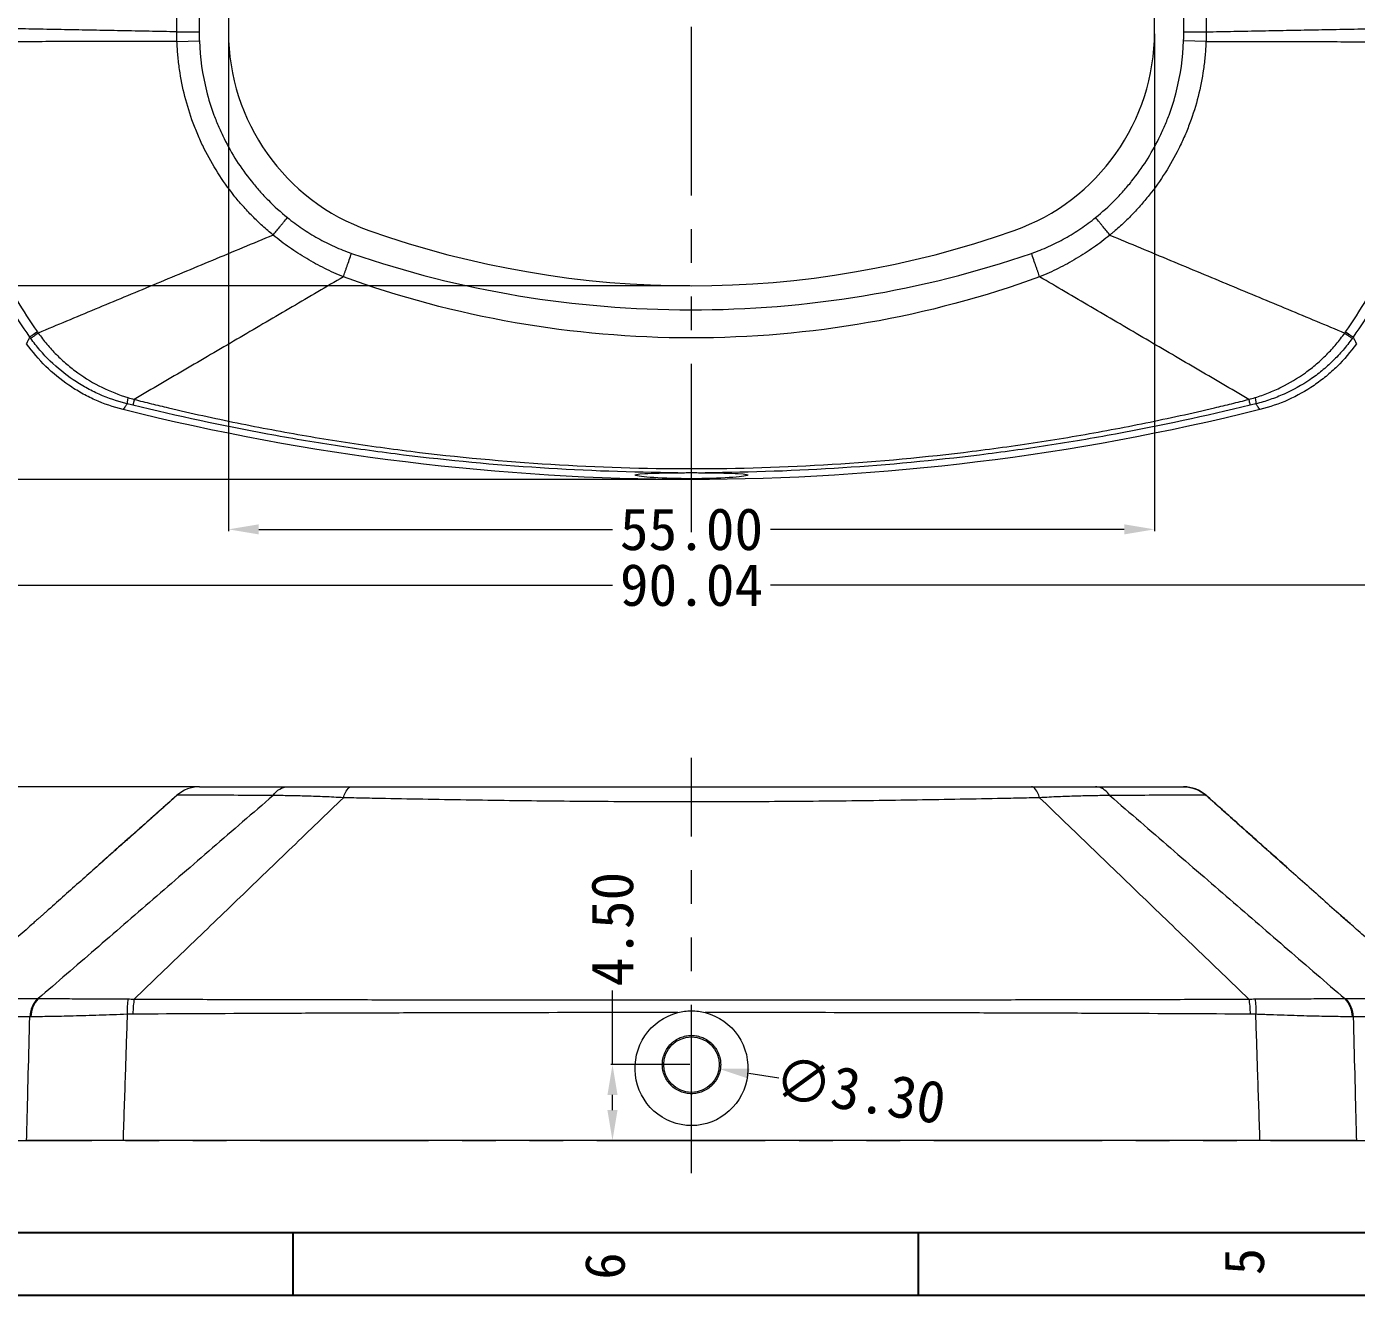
# Model space of a CAD drawing. Extents: x -40 to 272, y -118 to 614.
# Drawn here: x 26.1 to 105.1, y 397.2 to 472.6 of the extents above; entities that cross this region are included whole.
import ezdxf
from ezdxf.enums import TextEntityAlignment as Align

# ---------------------------------------------------------------- set-up
doc = ezdxf.new("R2010")
doc.units = 0
doc.header["$MEASUREMENT"] = 0
doc.linetypes.add('PHANTOM', pattern=[2.5, 1.25, -0.25, 0.25, -0.25, 0.25, -0.25])
for name, color, linetype in [('10', 7, 'Continuous'), ('30', 7, 'Continuous'), ('50', 7, 'Continuous')]:
    doc.layers.add(name, color=color, linetype=linetype)
doc.styles.add('宋体', font='SimSun.ttf', dxfattribs={"width": 0.7})
doc.dimstyles.new('3', dxfattribs={"dimtxt": 2.5, "dimasz": 1.8, "dimexe": 0.1, "dimexo": 0.1, "dimgap": 0.1, "dimtad": 0, "dimzin": 0, "dimdsep": 46, "dimtxsty": 'Standard', "dimcen": 0, "dimclrd": 4, "dimclre": 4, "dimclrt": 3, "dimadec": 1, "dimazin": 0, "dimtfac": 1, "dimtofl": 0, "dimtmove": 0, "dimatfit": 3, "dimfxl": 0.18, "dimtolj": 1, "dimtzin": 0, "dimlwd": 9, "dimlwe": 9, "dimarcsym": 0})

# ---------------------------------------------------------------- blocks, each defined once
blk = doc.blocks.new('*D29')
at = {"color": 4, "linetype": 'Continuous', "lineweight": 9}
for p, q in [((38.111, 472.172), (38.111, 442.636)), ((93.111, 472.172), (93.111, 442.636)), ((39.911, 442.736), (60.928, 442.736)), ((91.311, 442.736), (70.295, 442.736))]:
    blk.add_line(p, q, dxfattribs=at)
for points in [[(39.911, 443.036), (39.911, 442.436), (38.111, 442.736)], [(91.311, 443.036), (91.311, 442.436), (93.111, 442.736)]]:
    blk.add_solid(points, dxfattribs=at)
at = {"layer": 'Defpoints', "color": 0, "linetype": 'Continuous', "lineweight": 9}
for p in [(38.111, 472.272), (93.111, 472.272), (93.111, 442.736)]:
    blk.add_point(p, dxfattribs=at)
at = {"color": 3, "linetype": 'Continuous', "lineweight": 9, "insert": (65.611, 442.736), "char_height": 2.5, "attachment_point": 5}
blk.add_mtext('\\A1;55.00', dxfattribs=at)
blk = doc.blocks.new('*D30')
at = {"color": 4, "linetype": 'Continuous', "lineweight": 9}
for p, q in [((20.592, 470.951), (20.592, 439.322)), ((110.631, 470.951), (110.631, 439.322)), ((22.392, 439.422), (60.928, 439.422)), ((108.831, 439.422), (70.295, 439.422))]:
    blk.add_line(p, q, dxfattribs=at)
for points in [[(22.392, 439.722), (22.392, 439.122), (20.592, 439.422)], [(108.831, 439.722), (108.831, 439.122), (110.631, 439.422)]]:
    blk.add_solid(points, dxfattribs=at)
at = {"layer": 'Defpoints', "color": 0, "linetype": 'Continuous', "lineweight": 9}
for p in [(20.592, 471.051), (110.631, 471.051), (110.631, 439.422)]:
    blk.add_point(p, dxfattribs=at)
at = {"color": 3, "linetype": 'Continuous', "lineweight": 9, "insert": (65.611, 439.422), "char_height": 2.5, "attachment_point": 5}
blk.add_mtext('\\A1;90.04', dxfattribs=at)
blk = doc.blocks.new('*D32')
at = {"color": 4, "linetype": 'Continuous', "lineweight": 9}
for p, q in [((65.511, 562.199), (18.137, 562.199)), ((18.237, 560.399), (18.237, 515.007)), ((18.237, 458.999), (18.237, 504.39)), ((65.511, 457.199), (18.137, 457.199))]:
    blk.add_line(p, q, dxfattribs=at)
for points in [[(17.937, 560.399), (18.537, 560.399), (18.237, 562.199)], [(17.937, 458.999), (18.537, 458.999), (18.237, 457.199)]]:
    blk.add_solid(points, dxfattribs=at)
at = {"layer": 'Defpoints', "color": 0, "linetype": 'Continuous', "lineweight": 9}
for p in [(18.237, 562.199), (65.611, 562.199), (65.611, 457.199)]:
    blk.add_point(p, dxfattribs=at)
at = {"color": 3, "linetype": 'Continuous', "lineweight": 9, "insert": (18.237, 509.699), "char_height": 2.5, "attachment_point": 5, "rotation": 90}
blk.add_mtext('\\A1;105.00', dxfattribs=at)
blk = doc.blocks.new('*D33')
at = {"color": 4, "linetype": 'Continuous', "lineweight": 9}
for p, q in [((65.511, 573.699), (14.539, 573.699)), ((14.639, 571.899), (14.639, 515.215)), ((14.639, 447.499), (14.639, 504.182)), ((65.511, 445.699), (14.539, 445.699))]:
    blk.add_line(p, q, dxfattribs=at)
for points in [[(14.339, 571.899), (14.939, 571.899), (14.639, 573.699)], [(14.339, 447.499), (14.939, 447.499), (14.639, 445.699)]]:
    blk.add_solid(points, dxfattribs=at)
at = {"layer": 'Defpoints', "color": 0, "linetype": 'Continuous', "lineweight": 9}
for p in [(14.639, 573.699), (65.611, 573.699), (65.611, 445.699)]:
    blk.add_point(p, dxfattribs=at)
at = {"color": 3, "linetype": 'Continuous', "lineweight": 9, "insert": (14.639, 509.699), "char_height": 2.5, "attachment_point": 5, "rotation": 90}
blk.add_mtext('\\A1;128.00', dxfattribs=at)
blk = doc.blocks.new('*D47')
at = {"color": 4, "linetype": 'Continuous', "lineweight": 9}
for p, q in [((60.918, 410.947), (60.918, 415.355)), ((65.511, 410.947), (60.818, 410.947)), ((60.918, 408.247), (60.918, 409.147))]:
    blk.add_line(p, q, dxfattribs=at)
for points in [[(60.618, 409.147), (61.218, 409.147), (60.918, 410.947)], [(60.618, 408.247), (61.218, 408.247), (60.918, 406.447)]]:
    blk.add_solid(points, dxfattribs=at)
at = {"layer": 'Defpoints', "color": 0, "linetype": 'Continuous', "lineweight": 9}
for p in [(60.918, 410.947), (65.611, 410.947), (60.918, 406.447)]:
    blk.add_point(p, dxfattribs=at)
at = {"color": 3, "linetype": 'Continuous', "lineweight": 9, "insert": (60.918, 418.997), "char_height": 2.5, "attachment_point": 5, "rotation": 90}
blk.add_mtext('\\A1;4.50', dxfattribs=at)
blk = doc.blocks.new('*D48')
at = {"color": 4, "linetype": 'Continuous', "lineweight": 9}
blk.add_line((70.799, 410.144), (69.021, 410.419), dxfattribs=at)
blk.add_solid([(69.066, 410.715), (68.975, 410.122), (67.242, 410.694)], dxfattribs=at)
at = {"layer": 'Defpoints', "color": 0, "linetype": 'Continuous', "lineweight": 9}
for p in [(63.981, 411.199), (67.242, 410.694)]:
    blk.add_point(p, dxfattribs=at)
at = {"color": 3, "linetype": 'Continuous', "lineweight": 9, "insert": (75.633, 409.395), "char_height": 2.5, "attachment_point": 5, "rotation": 351.20101}
blk.add_mtext('\\A1;∅3.30', dxfattribs=at)
blk = doc.blocks.new('*D49')
at = {"color": 4, "linetype": 'Continuous', "lineweight": 9}
for p, q in [((36.282, 427.447), (17.778, 427.447)), ((17.878, 425.647), (17.878, 421.213)), ((17.878, 408.247), (17.878, 412.68)), ((19.896, 406.447), (17.778, 406.447))]:
    blk.add_line(p, q, dxfattribs=at)
for points in [[(17.578, 425.647), (18.178, 425.647), (17.878, 427.447)], [(17.578, 408.247), (18.178, 408.247), (17.878, 406.447)]]:
    blk.add_solid(points, dxfattribs=at)
at = {"layer": 'Defpoints', "color": 0, "linetype": 'Continuous', "lineweight": 9}
for p in [(17.878, 427.447), (36.382, 427.447), (19.996, 406.447)]:
    blk.add_point(p, dxfattribs=at)
at = {"color": 3, "linetype": 'Continuous', "lineweight": 9, "insert": (17.878, 416.947), "char_height": 2.5, "attachment_point": 5, "rotation": 90}
blk.add_mtext('\\A1;21.00', dxfattribs=at)
blk = doc.blocks.new('7')
for p, q in [((2115.95, 246.19), (2115.95, 241.19)), ((2165.95, 246.19), (2165.95, 241.19))]:
    blk.add_line(p, q)
for points in [[(2420.95, 241.19), (2010.95, 241.19), (2010.95, 528.19), (2420.95, 528.19)], [(2415.95, 246.19), (2015.95, 246.19), (2015.95, 523.19), (2415.95, 523.19)]]:
    blk.add_lwpolyline(points, close=True)
at = {"style": '宋体'}
for s, p in [('5', (2192.02, 243.9)), ('6', (2140.91, 243.54))]:
    blk.add_text(s, height=3.2, rotation=90, dxfattribs=at).set_placement(p, align=Align.MIDDLE)

msp = doc.modelspace()

# ---------------------------------------------------------------- linework, layer by layer
at = {"linetype": 'Continuous', "lineweight": 9}
msp.add_circle((65.611, 410.947), 1.65, dxfattribs=at)
at = {"layer": '10', "color": 7, "linetype": 'Continuous', "lineweight": 9}
for p, q in [((38.111, 547.125), (38.111, 472.272)), ((93.111, 472.272), (93.111, 547.125)), ((35.053, 471.71), (36.382, 471.756)), ((96.17, 471.71), (94.84, 471.756)), ((35.053, 426.94), (35.043, 426.939)), ((96.179, 426.939), (96.17, 426.94)), ((99.375, 406.447), (31.848, 406.447))]:
    msp.add_line(p, q, dxfattribs=at)
for centre, radius, start, end in [((50.611, 472.272), 12.5, 180, 250.52878), ((80.611, 472.272), 12.5, 289.47122, 0), ((65.611, 514.699), 57.5, 250.52878, 289.47122)]:
    msp.add_arc(centre, radius, start, end, dxfattribs=at)
at = {"layer": '10', "color": 7, "linetype": 'Continuous', "lineweight": 9, "extrusion": (0, 0, -1)}
for centre, radius, start, end in [((-65.611, 585.099), 139.4, 255.98329, 284.01671), ((-94.848, 425.447), 2, 90, 131.79277)]:
    msp.add_arc(centre, radius, start, end, dxfattribs=at)
at = {"layer": '10', "color": 7, "linetype": 'Continuous', "lineweight": 9}
for centre, start_param, end_param in [((36.382, 425.447), 3.141593, 3.869178), ((94.84, 425.447), 2.414007, 3.141593)]:
    msp.add_ellipse(centre, major_axis=(0, -2), ratio=0.999417, start_param=start_param, end_param=end_param, dxfattribs=at)
for points, knots in [([(35.042, 472.283), (35.034, 478.519), (35.029, 484.755), (35.023, 497.227), (35.022, 503.463), (35.022, 515.935), (35.023, 522.171), (35.029, 534.643), (35.034, 540.878), (35.042, 547.114)], [0, 0, 0, 0, 0.25, 0.25, 0.5, 0.5, 0.75, 0.75, 1, 1, 1, 1]), ([(36.375, 547.121), (36.4, 540.884), (36.422, 534.647), (36.451, 522.173), (36.459, 515.936), (36.459, 503.462), (36.451, 497.225), (36.422, 484.75), (36.4, 478.513), (36.375, 472.276)], [0, 0, 0, 0, 0.25, 0.25, 0.5, 0.5, 0.75, 0.75, 1, 1, 1, 1]), ([(94.848, 472.276), (94.822, 478.513), (94.801, 484.75), (94.771, 497.225), (94.763, 503.462), (94.763, 515.936), (94.771, 522.173), (94.801, 534.647), (94.822, 540.884), (94.848, 547.121)], [0, 0, 0, 0, 0.25, 0.25, 0.5, 0.5, 0.75, 0.75, 1, 1, 1, 1]), ([(96.18, 547.114), (96.188, 540.878), (96.193, 534.643), (96.199, 522.171), (96.201, 515.935), (96.201, 503.463), (96.199, 497.227), (96.193, 484.755), (96.188, 478.519), (96.18, 472.283)], [0, 0, 0, 0, 0.25, 0.25, 0.5, 0.5, 0.75, 0.75, 1, 1, 1, 1]), ([(26.311, 454.159), (25.42, 455.435), (24.636, 456.771), (23.788, 458.517), (23.624, 458.87), (23.312, 459.583), (23.163, 459.941), (22.738, 461.026), (22.483, 461.76), (21.805, 463.993), (21.472, 465.507), (21.205, 467.431), (21.159, 467.817), (21.083, 468.591), (21.053, 468.978), (20.984, 470.141), (20.968, 470.918), (20.984, 471.696)], [0, 0, 0, 0, 0.25, 0.25, 0.3125, 0.3125, 0.375, 0.375, 0.5, 0.5, 0.75, 0.75, 0.8125, 0.8125, 0.875, 0.875, 1, 1, 1, 1]), ([(21.484, 471.684), (21.471, 470.92), (21.487, 470.157), (21.557, 469.015), (21.588, 468.634), (21.665, 467.874), (21.71, 467.495), (21.977, 465.605), (22.307, 464.119), (22.979, 461.926), (23.232, 461.206), (23.652, 460.141), (23.8, 459.789), (24.108, 459.09), (24.27, 458.744), (25.108, 457.031), (25.883, 455.721), (26.762, 454.47)], [0, 0, 0, 0, 0.125, 0.125, 0.1875, 0.1875, 0.25, 0.25, 0.5, 0.5, 0.625, 0.625, 0.6875, 0.6875, 0.75, 0.75, 1, 1, 1, 1]), ([(35.053, 471.703), (35.053, 471.708), (35.053, 471.712), (35.052, 471.717), (35.049, 471.8), (35.047, 471.889), (35.045, 471.978), (35.043, 472.068), (35.042, 472.157), (35.042, 472.246), (35.042, 472.259), (35.042, 472.271), (35.042, 472.283)], [0, 0, 0, 0, 0.000105, 0.000105, 0.000105, 0.467927, 0.467927, 0.467927, 0.935976, 0.935976, 0.935976, 1, 1, 1, 1]), ([(35.042, 472.283), (35.133, 472.283), (35.328, 472.282), (35.546, 472.281), (35.775, 472.279), (35.893, 472.279), (36.042, 472.278), (36.073, 472.278), (36.133, 472.278), (36.164, 472.277), (36.254, 472.277), (36.314, 472.277), (36.375, 472.276)], [0, 0, 0, 0, 0.25, 0.5, 0.5, 0.75, 0.75, 0.8125, 0.8125, 0.875, 0.875, 1, 1, 1, 1]), ([(40.763, 460.212), (40.656, 460.3), (40.55, 460.39), (40.34, 460.571), (40.029, 460.847), (39.729, 461.135), (39.339, 461.53), (39.149, 461.734), (38.782, 462.147), (38.605, 462.358), (37.75, 463.433), (37.163, 464.355), (36.551, 465.587), (36.434, 465.837), (36.214, 466.346), (36.111, 466.604), (35.822, 467.381), (35.659, 467.907), (35.388, 468.97), (35.281, 469.509), (35.163, 470.328), (35.131, 470.602), (35.081, 471.155), (35.063, 471.433), (35.053, 471.71)], [0, 0, 0, 0, 0.03125, 0.03125, 0.0625, 0.125, 0.125, 0.1875, 0.1875, 0.25, 0.25, 0.5, 0.5, 0.5625, 0.5625, 0.625, 0.625, 0.75, 0.75, 0.875, 0.875, 0.9375, 0.9375, 1, 1, 1, 1]), ([(36.375, 472.276), (36.375, 472.265), (36.375, 472.253), (36.375, 472.242), (36.374, 472.161), (36.375, 472.08), (36.376, 471.999), (36.377, 471.918), (36.379, 471.837), (36.382, 471.756)], [0, 0, 0, 0, 0.066532, 0.066532, 0.066532, 0.533266, 0.533266, 0.533266, 1, 1, 1, 1]), ([(36.382, 471.756), (36.417, 470.739), (36.559, 469.745), (36.927, 468.289), (37.076, 467.809), (37.338, 467.098), (37.433, 466.862), (37.634, 466.396), (37.741, 466.167), (38.302, 465.039), (38.84, 464.195), (39.626, 463.213), (39.788, 463.021), (40.125, 462.643), (40.3, 462.458), (40.837, 461.917), (41.214, 461.577), (41.609, 461.256)], [0, 0, 0, 0, 0.25, 0.25, 0.375, 0.375, 0.4375, 0.4375, 0.5, 0.5, 0.75, 0.75, 0.8125, 0.8125, 0.875, 0.875, 1, 1, 1, 1]), ([(89.613, 461.256), (90.009, 461.577), (90.386, 461.917), (90.924, 462.459), (91.098, 462.644), (91.434, 463.021), (91.597, 463.213), (92.381, 464.194), (92.92, 465.038), (93.481, 466.166), (93.588, 466.396), (93.79, 466.863), (93.884, 467.098), (94.147, 467.809), (94.295, 468.289), (94.663, 469.745), (94.805, 470.738), (94.84, 471.756)], [0, 0, 0, 0, 0.125, 0.125, 0.1875, 0.1875, 0.25, 0.25, 0.5, 0.5, 0.5625, 0.5625, 0.625, 0.625, 0.75, 0.75, 1, 1, 1, 1]), ([(96.17, 471.71), (96.169, 471.693), (96.168, 471.675), (96.167, 471.641), (96.165, 471.589), (96.159, 471.467), (96.145, 471.225), (96.129, 471.018), (96.092, 470.606), (96.06, 470.332), (95.943, 469.517), (95.836, 468.98), (95.567, 467.918), (95.404, 467.394), (95.116, 466.616), (95.013, 466.358), (94.793, 465.848), (94.676, 465.597), (94.063, 464.361), (93.475, 463.437), (92.62, 462.362), (92.443, 462.151), (92.076, 461.737), (91.886, 461.534), (91.496, 461.137), (91.296, 460.945), (90.987, 460.664), (90.832, 460.525), (90.646, 460.368), (90.553, 460.29), (90.513, 460.256), (90.486, 460.234), (90.472, 460.223), (90.459, 460.212)], [0, 0, 0, 0, 0.003906, 0.003906, 0.007812, 0.015625, 0.03125, 0.0625, 0.0625, 0.125, 0.125, 0.25, 0.25, 0.375, 0.375, 0.4375, 0.4375, 0.5, 0.5, 0.75, 0.75, 0.8125, 0.8125, 0.875, 0.875, 0.9375, 0.9375, 0.96875, 0.984375, 0.992188, 0.996094, 0.996094, 1, 1, 1, 1]), ([(94.84, 471.756), (94.843, 471.837), (94.845, 471.918), (94.846, 471.999), (94.848, 472.08), (94.848, 472.161), (94.848, 472.242), (94.848, 472.253), (94.848, 472.265), (94.848, 472.276)], [0, 0, 0, 0, 0.467021, 0.467021, 0.467021, 0.934043, 0.934043, 0.934043, 1, 1, 1, 1]), ([(94.848, 472.276), (94.908, 472.277), (94.968, 472.277), (95.089, 472.278), (95.15, 472.278), (95.33, 472.279), (95.447, 472.279), (95.618, 472.28), (95.674, 472.281), (95.783, 472.281), (95.836, 472.281), (95.991, 472.282), (96.089, 472.283), (96.18, 472.283)], [0, 0, 0, 0, 0.125, 0.125, 0.25, 0.25, 0.5, 0.5, 0.625, 0.625, 0.75, 0.75, 1, 1, 1, 1]), ([(96.18, 472.283), (96.18, 472.259), (96.18, 472.247), (96.18, 472.157), (96.179, 472.068), (96.177, 471.978), (96.175, 471.889), (96.173, 471.8), (96.17, 471.717), (96.17, 471.712), (96.17, 471.708), (96.169, 471.703)], [0, 0, 0, 0, 0.063447, 0.063447, 0.531785, 0.531785, 0.531785, 0.999895, 0.999895, 0.999895, 1, 1, 1, 1]), ([(104.46, 454.47), (104.9, 455.096), (105.314, 455.737), (105.896, 456.722), (106.084, 457.054), (106.447, 457.727), (106.622, 458.067), (107.46, 459.781), (108.02, 461.198), (108.692, 463.392), (108.887, 464.13), (109.136, 465.249), (109.211, 465.624), (109.347, 466.375), (109.407, 466.752), (109.672, 468.636), (109.765, 470.155), (109.738, 471.684)], [0, 0, 0, 0, 0.125, 0.125, 0.1875, 0.1875, 0.25, 0.25, 0.5, 0.5, 0.625, 0.625, 0.6875, 0.6875, 0.75, 0.75, 1, 1, 1, 1]), ([(110.239, 471.696), (110.269, 470.139), (110.178, 468.593), (109.912, 466.674), (109.852, 466.291), (109.715, 465.526), (109.639, 465.144), (109.389, 464.005), (109.193, 463.252), (108.514, 461.018), (107.948, 459.575), (107.1, 457.827), (106.923, 457.48), (106.556, 456.795), (106.366, 456.456), (105.776, 455.451), (105.357, 454.797), (104.911, 454.159)], [0, 0, 0, 0, 0.25, 0.25, 0.3125, 0.3125, 0.375, 0.375, 0.5, 0.5, 0.75, 0.75, 0.8125, 0.8125, 0.875, 0.875, 1, 1, 1, 1]), ([(40.764, 460.212), (40.821, 460.284), (40.945, 460.436), (41.083, 460.606), (41.192, 460.741), (41.229, 460.787), (41.304, 460.88), (41.342, 460.927), (41.455, 461.067), (41.532, 461.161), (41.609, 461.256)], [0, 0, 0, 0, 0.25, 0.5, 0.5, 0.625, 0.625, 0.75, 0.75, 1, 1, 1, 1]), ([(41.609, 461.256), (41.893, 461.026), (42.187, 460.808), (42.792, 460.398), (43.102, 460.206), (43.74, 459.849), (44.067, 459.684), (44.732, 459.384), (45.071, 459.249), (45.417, 459.129)], [0, 0, 0, 0, 0.25, 0.25, 0.5, 0.5, 0.75, 0.75, 1, 1, 1, 1]), ([(85.805, 459.129), (86.151, 459.249), (86.491, 459.384), (87.157, 459.684), (87.484, 459.85), (88.121, 460.206), (88.431, 460.398), (89.035, 460.808), (89.329, 461.026), (89.613, 461.256)], [0, 0, 0, 0, 0.25, 0.25, 0.5, 0.5, 0.75, 0.75, 1, 1, 1, 1]), ([(90.459, 460.212), (90.401, 460.284), (90.339, 460.36), (90.208, 460.521), (90.138, 460.608), (90.03, 460.742), (89.993, 460.787), (89.919, 460.879), (89.881, 460.926), (89.767, 461.066), (89.691, 461.161), (89.613, 461.256)], [0, 0, 0, 0, 0.25, 0.25, 0.5, 0.5, 0.625, 0.625, 0.75, 0.75, 1, 1, 1, 1]), ([(44.936, 457.734), (44.559, 457.886), (44.189, 458.053), (43.463, 458.413), (43.105, 458.607), (42.407, 459.022), (42.067, 459.242), (41.402, 459.708), (41.078, 459.954), (40.764, 460.212)], [0, 0, 0, 0, 0.25, 0.25, 0.5, 0.5, 0.75, 0.75, 1, 1, 1, 1]), ([(90.459, 460.212), (90.145, 459.954), (89.821, 459.708), (89.156, 459.242), (88.816, 459.022), (88.118, 458.608), (87.761, 458.413), (87.033, 458.053), (86.663, 457.886), (86.287, 457.734)], [0, 0, 0, 0, 0.25, 0.25, 0.5, 0.5, 0.75, 0.75, 1, 1, 1, 1]), ([(44.936, 457.734), (44.967, 457.823), (45, 457.921), (45.055, 458.08), (45.074, 458.135), (45.113, 458.249), (45.134, 458.308), (45.196, 458.488), (45.239, 458.612), (45.328, 458.87), (45.372, 458.999), (45.417, 459.129)], [0, 0, 0, 0, 0.25, 0.25, 0.375, 0.375, 0.5, 0.5, 0.75, 0.75, 1, 1, 1, 1]), ([(45.417, 459.129), (51.933, 456.883), (58.666, 455.781), (72.443, 455.769), (79.291, 456.884), (85.805, 459.129)], [0, 0, 0, 0, 0.5, 0.5, 1, 1, 1, 1]), ([(86.287, 457.734), (86.256, 457.823), (86.222, 457.921), (86.167, 458.08), (86.148, 458.135), (86.109, 458.248), (86.089, 458.308), (86.027, 458.488), (85.984, 458.612), (85.895, 458.87), (85.85, 458.999), (85.805, 459.129)], [0, 0, 0, 0, 0.25, 0.25, 0.375, 0.375, 0.5, 0.5, 0.75, 0.75, 1, 1, 1, 1]), ([(86.287, 457.734), (82.986, 456.529), (79.577, 455.619), (72.63, 454.406), (69.129, 454.105), (62.074, 454.106), (58.583, 454.408), (51.674, 455.614), (48.236, 456.529), (44.936, 457.734)], [0, 0, 0, 0, 0.25, 0.25, 0.5, 0.5, 0.75, 0.75, 1, 1, 1, 1]), ([(44.936, 457.734), (44.936, 457.734), (44.936, 457.734), (44.936, 457.734), (44.936, 457.734), (44.936, 457.734), (44.936, 457.734)], [0, 0, 0, 0, 0.645507, 0.645507, 0.645507, 1, 1, 1, 1]), ([(86.287, 457.734), (86.287, 457.734), (86.287, 457.734), (86.287, 457.734), (86.287, 457.734), (86.287, 457.734), (86.287, 457.734)], [0, 0, 0, 0, 0.644951, 0.644951, 0.644951, 1, 1, 1, 1]), ([(26.121, 453.761), (26.155, 453.832), (26.189, 453.904), (26.223, 453.975), (26.252, 454.036), (26.282, 454.097), (26.311, 454.159)], [0, 0, 0, 0, 0.537421, 0.537421, 0.537421, 1, 1, 1, 1]), ([(26.762, 454.47), (26.63, 454.378), (26.52, 454.302), (26.366, 454.196), (26.32, 454.165), (26.311, 454.159)], [0, 0, 0, 0, 0.5, 0.5, 1, 1, 1, 1]), ([(26.374, 454.07), (26.371, 454.074), (26.369, 454.078), (26.366, 454.081), (26.35, 454.103), (26.331, 454.131), (26.311, 454.159)], [0, 0, 0, 0, 0.001963, 0.001963, 0.001963, 1, 1, 1, 1]), ([(26.814, 454.397), (26.683, 454.303), (26.575, 454.225), (26.423, 454.115), (26.379, 454.083), (26.37, 454.076)], [0, 0, 0, 0, 0.5, 0.5, 1, 1, 1, 1]), ([(26.762, 454.47), (26.779, 454.446), (26.797, 454.422), (26.81, 454.403), (26.813, 454.399), (26.815, 454.396), (26.818, 454.392)], [0, 0, 0, 0, 0.99933, 0.99933, 0.99933, 1, 1, 1, 1]), ([(26.814, 454.397), (26.895, 454.283), (26.978, 454.17), (27.149, 453.949), (27.236, 453.84), (27.506, 453.519), (27.695, 453.312), (28.089, 452.915), (28.294, 452.726), (28.718, 452.365), (28.939, 452.192), (29.622, 451.704), (30.098, 451.42), (31.089, 450.932), (31.604, 450.727), (32.14, 450.564)], [0, 0, 0, 0, 0.0625, 0.0625, 0.125, 0.125, 0.25, 0.25, 0.375, 0.375, 0.5, 0.5, 0.75, 0.75, 1, 1, 1, 1]), ([(99.082, 450.564), (99.35, 450.645), (99.614, 450.737), (100.134, 450.944), (100.39, 451.058), (101.14, 451.428), (101.618, 451.714), (102.3, 452.205), (102.519, 452.377), (102.941, 452.738), (103.144, 452.926), (103.533, 453.319), (103.72, 453.523), (103.987, 453.842), (104.075, 453.95), (104.245, 454.171), (104.328, 454.283), (104.408, 454.397)], [0, 0, 0, 0, 0.125, 0.125, 0.25, 0.25, 0.5, 0.5, 0.625, 0.625, 0.75, 0.75, 0.875, 0.875, 0.9375, 0.9375, 1, 1, 1, 1]), ([(104.404, 454.392), (104.407, 454.396), (104.41, 454.399), (104.412, 454.403), (104.426, 454.422), (104.443, 454.446), (104.46, 454.47)], [0, 0, 0, 0, 0.00067, 0.00067, 0.00067, 1, 1, 1, 1]), ([(104.408, 454.397), (104.539, 454.303), (104.647, 454.225), (104.8, 454.115), (104.844, 454.083), (104.852, 454.076)], [0, 0, 0, 0, 0.5, 0.5, 1, 1, 1, 1]), ([(104.46, 454.47), (104.593, 454.378), (104.702, 454.302), (104.857, 454.196), (104.902, 454.165), (104.911, 454.159)], [0, 0, 0, 0, 0.5, 0.5, 1, 1, 1, 1]), ([(104.911, 454.159), (104.941, 454.097), (104.97, 454.036), (104.999, 453.975), (105.033, 453.904), (105.068, 453.832), (105.102, 453.761)], [0, 0, 0, 0, 0.462579, 0.462579, 0.462579, 1, 1, 1, 1]), ([(31.848, 449.849), (31.269, 449.994), (30.712, 450.188), (29.907, 450.549), (29.644, 450.681), (29.257, 450.898), (29.13, 450.973), (28.877, 451.13), (28.752, 451.211), (28.139, 451.631), (27.685, 452.005), (26.848, 452.827), (26.466, 453.275), (26.121, 453.761)], [0, 0, 0, 0, 0.25, 0.25, 0.375, 0.375, 0.4375, 0.4375, 0.5, 0.5, 0.75, 0.75, 1, 1, 1, 1]), ([(32.096, 450.192), (31.521, 450.334), (30.967, 450.524), (30.166, 450.879), (29.905, 451.01), (29.392, 451.294), (29.14, 451.448), (28.404, 451.946), (27.947, 452.319), (27.312, 452.937), (27.109, 453.154), (26.724, 453.602), (26.542, 453.835), (26.37, 454.076)], [0, 0, 0, 0, 0.25, 0.25, 0.375, 0.375, 0.5, 0.5, 0.75, 0.75, 0.875, 0.875, 1, 1, 1, 1]), ([(104.852, 454.076), (104.68, 453.835), (104.498, 453.602), (104.116, 453.156), (103.915, 452.943), (103.497, 452.535), (103.279, 452.34), (102.826, 451.968), (102.589, 451.792), (101.854, 451.292), (101.34, 451.007), (100.533, 450.647), (100.258, 450.538), (99.698, 450.346), (99.414, 450.263), (99.127, 450.192)], [0, 0, 0, 0, 0.125, 0.125, 0.25, 0.25, 0.375, 0.375, 0.5, 0.5, 0.75, 0.75, 0.875, 0.875, 1, 1, 1, 1]), ([(105.102, 453.761), (104.756, 453.275), (104.373, 452.826), (103.744, 452.208), (103.525, 452.011), (103.183, 451.73), (103.066, 451.638), (102.829, 451.46), (102.707, 451.373), (102.093, 450.954), (101.579, 450.667), (100.51, 450.187), (99.953, 449.994), (99.375, 449.849)], [0, 0, 0, 0, 0.25, 0.25, 0.375, 0.375, 0.4375, 0.4375, 0.5, 0.5, 0.75, 0.75, 1, 1, 1, 1]), ([(32.096, 450.192), (32.056, 450.138), (32.017, 450.084), (31.978, 450.03), (31.935, 449.97), (31.891, 449.91), (31.848, 449.849)], [0, 0, 0, 0, 0.473442, 0.473442, 0.473442, 1, 1, 1, 1]), ([(32.514, 450.451), (32.511, 450.438), (32.505, 450.413), (32.496, 450.377), (32.488, 450.342), (32.48, 450.309), (32.473, 450.277), (32.466, 450.248), (32.459, 450.22), (32.453, 450.195), (32.448, 450.173), (32.444, 450.153), (32.44, 450.137), (32.437, 450.124), (32.435, 450.114), (32.435, 450.109)], [0, 0, 0, 0, 0.062885, 0.127084, 0.192598, 0.259427, 0.327569, 0.397026, 0.467798, 0.539884, 0.613284, 0.687998, 0.764027, 0.841371, 1, 1, 1, 1]), ([(32.514, 450.451), (32.852, 450.366), (33.191, 450.282), (33.868, 450.116), (34.885, 449.872), (37.264, 449.331), (39.313, 448.914), (42.054, 448.401), (43.429, 448.165), (46.186, 447.736), (47.566, 447.544), (54.475, 446.687), (60.029, 446.343), (71.191, 446.343), (76.746, 446.686), (83.657, 447.544), (85.037, 447.737), (87.795, 448.165), (90.543, 448.637), (93.275, 449.192), (95.318, 449.64), (96.337, 449.872), (97.354, 450.116), (98.032, 450.282), (98.371, 450.366), (98.709, 450.451)], [0, 0, 0, 0, 0.015625, 0.015625, 0.03125, 0.0625, 0.125, 0.125, 0.1875, 0.1875, 0.25, 0.25, 0.5, 0.5, 0.75, 0.75, 0.8125, 0.8125, 0.875, 0.9375, 0.9375, 0.96875, 0.984375, 0.984375, 1, 1, 1, 1]), ([(98.709, 450.451), (98.733, 450.349), (98.752, 450.267), (98.779, 450.151), (98.786, 450.117), (98.788, 450.109)], [0, 0, 0, 0, 0.5, 0.5, 1, 1, 1, 1]), ([(99.375, 449.849), (99.331, 449.91), (99.288, 449.97), (99.244, 450.03), (99.205, 450.084), (99.166, 450.138), (99.127, 450.192)], [0, 0, 0, 0, 0.526558, 0.526558, 0.526558, 1, 1, 1, 1]), ([(64.793, 446.099), (59.34, 446.131), (53.912, 446.482), (47.158, 447.319), (45.808, 447.506), (43.113, 447.92), (41.768, 448.147), (37.748, 448.887), (35.083, 449.459), (32.435, 450.109)], [0, 0, 0, 0, 0.5, 0.5, 0.625, 0.625, 0.75, 0.75, 1, 1, 1, 1]), ([(98.788, 450.109), (96.139, 449.459), (93.475, 448.887), (89.455, 448.148), (88.112, 447.921), (85.416, 447.506), (84.066, 447.319), (77.31, 446.482), (71.882, 446.131), (66.429, 446.099)], [0, 0, 0, 0, 0.25, 0.25, 0.375, 0.375, 0.5, 0.5, 1, 1, 1, 1]), ([(66.429, 446.099), (67.217, 446.093), (67.929, 446.078), (68.837, 446.025), (69.037, 445.987), (68.842, 445.897), (68.453, 445.847), (67.237, 445.769), (66.434, 445.745), (64.793, 445.745), (63.986, 445.77), (62.774, 445.847), (62.38, 445.897), (62.185, 445.987), (62.382, 446.025), (63.296, 446.078), (63.997, 446.093), (64.793, 446.099)], [0, 0, 0, 0, 0.125, 0.125, 0.25, 0.25, 0.375, 0.375, 0.5, 0.5, 0.625, 0.625, 0.75, 0.75, 0.875, 0.875, 1, 1, 1, 1]), ([(64.793, 446.099), (64.928, 446.1), (65.063, 446.102), (65.335, 446.104), (65.471, 446.105), (65.746, 446.105), (65.884, 446.104), (66.159, 446.102), (66.295, 446.1), (66.429, 446.099)], [0, 0, 0, 0, 0.25, 0.25, 0.5, 0.5, 0.75, 0.75, 1, 1, 1, 1]), ([(36.382, 427.447), (36.417, 427.447), (36.559, 427.447), (37.05, 427.447), (37.404, 427.447), (38.75, 427.447), (40.027, 427.447), (41.609, 427.447)], [0, 0, 0, 0, 0.25, 0.25, 0.5, 0.5, 1, 1, 1, 1]), ([(45.417, 427.447), (51.933, 427.447), (58.666, 427.447), (72.443, 427.447), (79.291, 427.447), (85.805, 427.447)], [0, 0, 0, 0, 0.5, 0.5, 1, 1, 1, 1]), ([(90.459, 426.928), (90.367, 427.061), (90.261, 427.172), (90.149, 427.256), (90.066, 427.319), (89.978, 427.366), (89.888, 427.398), (89.798, 427.43), (89.705, 427.447), (89.613, 427.447)], [0, 0, 0, 0, 0.403287, 0.403287, 0.403287, 0.700208, 0.700208, 0.700208, 1, 1, 1, 1]), ([(89.613, 427.447), (91.196, 427.447), (92.471, 427.447), (93.818, 427.447), (94.173, 427.447), (94.663, 427.447), (94.805, 427.447), (94.84, 427.447)], [0, 0, 0, 0, 0.5, 0.5, 0.75, 0.75, 1, 1, 1, 1]), ([(35.043, 426.939), (34.685, 426.619), (34.01, 426.016), (33.087, 425.193), (32.34, 424.527), (31.724, 423.979), (31.146, 423.464), (30.639, 423.011), (30.317, 422.725), (30.204, 422.625)], [0, 0, 0, 0, 0.222152, 0.419054, 0.572394, 0.685293, 0.800491, 0.930508, 1, 1, 1, 1]), ([(40.763, 426.928), (39.905, 426.933), (39.118, 426.937), (37.75, 426.943), (37.163, 426.945), (35.693, 426.948), (35.134, 426.945), (35.053, 426.94)], [0, 0, 0, 0, 0.25, 0.25, 0.5, 0.5, 1, 1, 1, 1]), ([(44.936, 426.796), (44.559, 426.819), (44.189, 426.838), (43.463, 426.869), (43.105, 426.881), (42.407, 426.901), (42.067, 426.909), (41.402, 426.921), (41.078, 426.926), (40.764, 426.928)], [0, 0, 0, 0, 0.25, 0.25, 0.5, 0.5, 0.75, 0.75, 1, 1, 1, 1]), ([(86.287, 426.796), (86.184, 426.794), (86.08, 426.792), (85.872, 426.787), (85.561, 426.781), (84.833, 426.766), (84.206, 426.753), (82.948, 426.729), (81.261, 426.697), (79.553, 426.668), (77.836, 426.641), (76.972, 426.629), (74.366, 426.596), (72.623, 426.578), (69.122, 426.554), (67.365, 426.548), (63.838, 426.548), (62.083, 426.555), (58.592, 426.578), (56.856, 426.596), (54.265, 426.629), (53.404, 426.641), (51.685, 426.668), (50.828, 426.682), (49.125, 426.713), (48.279, 426.729), (47.019, 426.753), (46.6, 426.762), (45.974, 426.774), (45.766, 426.779), (45.454, 426.785), (45.35, 426.787), (45.143, 426.792), (45.039, 426.794), (44.936, 426.796)], [0, 0, 0, 0, 0.007813, 0.007813, 0.015625, 0.03125, 0.0625, 0.0625, 0.125, 0.1875, 0.1875, 0.25, 0.25, 0.375, 0.375, 0.5, 0.5, 0.625, 0.625, 0.75, 0.75, 0.8125, 0.8125, 0.875, 0.875, 0.9375, 0.9375, 0.96875, 0.96875, 0.984375, 0.984375, 0.992188, 0.992188, 1, 1, 1, 1]), ([(44.936, 426.796), (44.936, 426.796), (44.936, 426.796), (44.936, 426.796), (44.936, 426.796), (44.936, 426.796), (44.936, 426.796)], [0, 0, 0, 0, 0.645507, 0.645507, 0.645507, 1, 1, 1, 1]), ([(90.459, 426.928), (90.145, 426.926), (89.821, 426.921), (89.156, 426.909), (88.816, 426.901), (88.118, 426.881), (87.761, 426.869), (87.033, 426.838), (86.663, 426.819), (86.287, 426.796)], [0, 0, 0, 0, 0.25, 0.25, 0.5, 0.5, 0.75, 0.75, 1, 1, 1, 1]), ([(86.287, 426.796), (86.287, 426.796), (86.287, 426.796), (86.287, 426.796), (86.287, 426.796), (86.287, 426.796), (86.287, 426.796)], [0, 0, 0, 0, 0.644951, 0.644951, 0.644951, 1, 1, 1, 1]), ([(96.17, 426.94), (96.089, 426.945), (95.535, 426.948), (94.063, 426.945), (93.475, 426.943), (92.107, 426.937), (91.306, 426.933), (90.459, 426.928)], [0, 0, 0, 0, 0.5, 0.5, 0.75, 0.75, 1, 1, 1, 1]), ([(101.019, 422.624), (100.888, 422.741), (100.51, 423.077), (99.989, 423.541), (99.46, 424.013), (98.996, 424.426), (98.452, 424.912), (97.78, 425.51), (97.008, 426.199), (96.46, 426.688), (96.179, 426.939)], [0, 0, 0, 0, 0.081464, 0.234136, 0.322551, 0.409446, 0.521279, 0.660127, 0.825689, 1, 1, 1, 1]), ([(27.411, 420.138), (27.354, 420.088), (27.254, 419.998), (27.113, 419.873), (26.964, 419.741), (26.801, 419.595), (26.624, 419.438), (26.19, 419.052), (25.553, 418.485), (24.728, 417.751), (23.787, 416.914), (22.713, 415.959), (21.886, 415.225), (21.487, 414.87)], [0, 0, 0, 0, 0.028026, 0.050618, 0.075913, 0.103708, 0.133648, 0.165296, 0.322369, 0.45543, 0.581432, 0.797631, 1, 1, 1, 1]), ([(109.735, 414.87), (109.4, 415.168), (108.704, 415.787), (107.637, 416.734), (106.64, 417.622), (105.723, 418.437), (105.064, 419.023), (104.564, 419.468), (104.313, 419.692), (104.153, 419.834), (104.072, 419.906), (104.001, 419.97), (103.957, 420.009), (103.937, 420.026)], [0, 0, 0, 0, 0.173343, 0.359718, 0.552619, 0.688288, 0.831843, 0.892113, 0.946043, 0.961273, 0.97558, 0.988944, 1, 1, 1, 1]), ([(21.479, 414.861), (21.478, 414.867), (21.498, 414.863), (21.557, 414.864), (21.588, 414.864), (21.665, 414.864), (21.71, 414.864), (21.977, 414.864), (22.307, 414.865), (22.979, 414.865), (23.232, 414.865), (23.652, 414.865), (23.8, 414.865), (24.108, 414.865), (24.27, 414.866), (25.108, 414.866), (25.883, 414.866), (26.762, 414.866)], [0, 0, 0, 0, 0.099655, 0.099655, 0.163966, 0.163966, 0.228276, 0.228276, 0.485517, 0.485517, 0.614138, 0.614138, 0.678448, 0.678448, 0.742759, 0.742759, 1, 1, 1, 1]), ([(26.762, 414.866), (26.779, 414.866), (26.797, 414.866), (26.812, 414.866), (26.816, 414.866)], [0, 0, 0, 0, 0.99933, 1, 1, 1, 1]), ([(26.814, 414.866), (26.895, 414.866), (26.978, 414.866), (27.149, 414.866), (27.236, 414.866), (27.506, 414.866), (27.695, 414.866), (28.089, 414.866), (28.294, 414.865), (28.718, 414.864), (28.939, 414.863), (29.622, 414.862), (30.098, 414.862), (31.089, 414.858), (31.604, 414.853), (32.14, 414.846)], [0, 0, 0, 0, 0.0625, 0.0625, 0.125, 0.125, 0.25, 0.25, 0.375, 0.375, 0.5, 0.5, 0.75, 0.75, 1, 1, 1, 1]), ([(32.14, 414.846), (32.12, 414.721), (32.106, 414.577), (32.09, 414.267), (32.09, 414.102), (32.096, 413.935)], [0, 0, 0, 0, 0.5, 0.5, 1, 1, 1, 1]), ([(32.514, 414.833), (32.493, 414.709), (32.449, 414.443), (32.44, 414.118), (32.435, 413.945)], [0, 0, 0, 0, 0.468073, 1, 1, 1, 1]), ([(32.514, 414.833), (32.852, 414.832), (33.191, 414.832), (33.868, 414.83), (34.885, 414.828), (37.264, 414.823), (39.313, 414.819), (42.054, 414.813), (43.429, 414.81), (46.186, 414.805), (47.566, 414.803), (54.475, 414.792), (60.029, 414.787), (71.191, 414.787), (76.746, 414.792), (83.657, 414.803), (85.037, 414.805), (87.795, 414.81), (90.543, 414.816), (93.275, 414.821), (95.318, 414.826), (96.337, 414.828), (97.354, 414.83), (98.032, 414.832), (98.371, 414.832), (98.709, 414.833)], [0, 0, 0, 0, 0.015625, 0.015625, 0.03125, 0.0625, 0.125, 0.125, 0.1875, 0.1875, 0.25, 0.25, 0.5, 0.5, 0.75, 0.75, 0.8125, 0.8125, 0.875, 0.9375, 0.9375, 0.96875, 0.984375, 0.984375, 1, 1, 1, 1]), ([(98.709, 414.833), (98.733, 414.709), (98.752, 414.568), (98.779, 414.267), (98.786, 414.107), (98.788, 413.945)], [0, 0, 0, 0, 0.5, 0.5, 1, 1, 1, 1]), ([(99.082, 414.846), (99.35, 414.849), (99.614, 414.852), (100.134, 414.857), (100.39, 414.859), (101.14, 414.863), (101.618, 414.862), (102.3, 414.864), (102.519, 414.864), (102.941, 414.865), (103.144, 414.866), (103.533, 414.866), (103.72, 414.866), (103.987, 414.866), (104.075, 414.866), (104.245, 414.866), (104.328, 414.866), (104.408, 414.866)], [0, 0, 0, 0, 0.125, 0.125, 0.25, 0.25, 0.5, 0.5, 0.625, 0.625, 0.75, 0.75, 0.875, 0.875, 0.9375, 0.9375, 1, 1, 1, 1]), ([(99.082, 414.846), (99.102, 414.721), (99.117, 414.577), (99.132, 414.267), (99.133, 414.102), (99.127, 413.935)], [0, 0, 0, 0, 0.5, 0.5, 1, 1, 1, 1]), ([(104.46, 414.866), (104.9, 414.866), (105.314, 414.866), (105.896, 414.866), (106.084, 414.866), (106.447, 414.866), (106.622, 414.866), (107.46, 414.865), (108.02, 414.865), (108.692, 414.865), (108.887, 414.865), (109.136, 414.864), (109.211, 414.864), (109.347, 414.864), (109.407, 414.864), (109.648, 414.864), (109.744, 414.866), (109.743, 414.861)], [0, 0, 0, 0, 0.128638, 0.128638, 0.192957, 0.192957, 0.257276, 0.257276, 0.514552, 0.514552, 0.643189, 0.643189, 0.707508, 0.707508, 0.771827, 0.771827, 1, 1, 1, 1]), ([(32.096, 413.935), (31.521, 413.912), (30.967, 413.893), (30.166, 413.866), (29.905, 413.858), (29.392, 413.843), (29.14, 413.836), (28.404, 413.818), (27.947, 413.809), (27.312, 413.798), (27.109, 413.794), (26.724, 413.788), (26.542, 413.786), (26.37, 413.784)], [0, 0, 0, 0, 0.25, 0.25, 0.375, 0.375, 0.5, 0.5, 0.75, 0.75, 0.875, 0.875, 1, 1, 1, 1]), ([(32.096, 413.935), (32.056, 412.753), (32.017, 411.572), (31.978, 410.39), (31.935, 409.075), (31.891, 407.761), (31.848, 406.447)], [0, 0, 0, 0, 0.473442, 0.473442, 0.473442, 1, 1, 1, 1]), ([(64.793, 414.039), (59.34, 414.038), (53.912, 414.029), (47.158, 414.009), (45.808, 414.005), (43.113, 413.995), (41.768, 413.989), (37.748, 413.972), (35.083, 413.959), (32.435, 413.945)], [0, 0, 0, 0, 0.5, 0.5, 0.625, 0.625, 0.75, 0.75, 1, 1, 1, 1]), ([(66.429, 414.039), (67.217, 413.838), (67.929, 413.331), (68.837, 411.977), (69.037, 411.135), (68.842, 409.511), (68.453, 408.746), (67.237, 407.641), (66.434, 407.326), (64.793, 407.325), (63.986, 407.642), (62.774, 408.74), (62.38, 409.512), (62.185, 411.134), (62.382, 411.971), (63.296, 413.335), (63.997, 413.836), (64.793, 414.039)], [0, 0, 0, 0, 0.125, 0.125, 0.25, 0.25, 0.375, 0.375, 0.5, 0.5, 0.625, 0.625, 0.75, 0.75, 0.875, 0.875, 1, 1, 1, 1]), ([(64.793, 414.039), (64.928, 414.074), (65.063, 414.098), (65.335, 414.13), (65.471, 414.138), (65.746, 414.138), (65.884, 414.131), (66.159, 414.098), (66.295, 414.073), (66.429, 414.039)], [0, 0, 0, 0, 0.25, 0.25, 0.5, 0.5, 0.75, 0.75, 1, 1, 1, 1]), ([(98.788, 413.945), (96.139, 413.959), (93.475, 413.972), (89.455, 413.989), (88.112, 413.995), (85.416, 414.005), (84.066, 414.009), (77.31, 414.029), (71.882, 414.038), (66.429, 414.039)], [0, 0, 0, 0, 0.25, 0.25, 0.375, 0.375, 0.5, 0.5, 1, 1, 1, 1]), ([(99.375, 406.447), (99.331, 407.761), (99.288, 409.075), (99.244, 410.39), (99.205, 411.572), (99.166, 412.753), (99.127, 413.935)], [0, 0, 0, 0, 0.526558, 0.526558, 0.526558, 1, 1, 1, 1]), ([(104.852, 413.784), (104.68, 413.786), (104.498, 413.788), (104.116, 413.794), (103.915, 413.798), (103.497, 413.805), (103.279, 413.81), (102.826, 413.819), (102.589, 413.824), (101.854, 413.841), (101.34, 413.857), (100.533, 413.883), (100.258, 413.893), (99.698, 413.913), (99.414, 413.924), (99.127, 413.935)], [0, 0, 0, 0, 0.125, 0.125, 0.25, 0.25, 0.375, 0.375, 0.5, 0.5, 0.75, 0.75, 0.875, 0.875, 1, 1, 1, 1]), ([(26.121, 406.447), (26.155, 407.761), (26.189, 409.075), (26.223, 410.39), (26.252, 411.521), (26.282, 412.653), (26.311, 413.784)], [0, 0, 0, 0, 0.537421, 0.537421, 0.537421, 1, 1, 1, 1]), ([(110.244, 413.82), (110.246, 413.814), (109.815, 413.811), (108.062, 413.799), (106.694, 413.792), (104.911, 413.784)], [0, 0, 0, 0, 0.483988, 0.483988, 1, 1, 1, 1]), ([(104.911, 413.784), (104.941, 412.653), (104.97, 411.521), (104.999, 410.39), (105.033, 409.075), (105.068, 407.761), (105.102, 406.447)], [0, 0, 0, 0, 0.462579, 0.462579, 0.462579, 1, 1, 1, 1]), ([(65.611, 412.682), (65.497, 412.682), (65.384, 412.671), (65.162, 412.625), (65.052, 412.591), (64.843, 412.505), (64.743, 412.452), (64.601, 412.357), (64.555, 412.323), (64.467, 412.252), (64.425, 412.214), (64.306, 412.094), (64.234, 412.006), (64.108, 411.816), (64.055, 411.716), (63.969, 411.507), (63.935, 411.397), (63.89, 411.175), (63.878, 411.063), (63.878, 410.893), (63.881, 410.836), (63.893, 410.723), (63.901, 410.667), (63.935, 410.5), (63.968, 410.392), (64.056, 410.181), (64.109, 410.081), (64.202, 409.94), (64.236, 409.894), (64.308, 409.806), (64.346, 409.764), (64.467, 409.643), (64.554, 409.572), (64.743, 409.447), (64.844, 409.393), (65.054, 409.307), (65.161, 409.273), (65.329, 409.239), (65.385, 409.231), (65.498, 409.219), (65.555, 409.216), (65.724, 409.216), (65.836, 409.228), (66.06, 409.273), (66.168, 409.306), (66.325, 409.371), (66.376, 409.395), (66.477, 409.449), (66.526, 409.478), (66.668, 409.572), (66.755, 409.643), (66.875, 409.763), (66.914, 409.805), (66.986, 409.894), (67.02, 409.939), (67.113, 410.081), (67.166, 410.18), (67.254, 410.391), (67.287, 410.5), (67.321, 410.666), (67.33, 410.722), (67.341, 410.835), (67.344, 410.892), (67.344, 411.063), (67.333, 411.175), (67.288, 411.396), (67.254, 411.507), (67.168, 411.716), (67.115, 411.816), (67.021, 411.958), (66.987, 412.004), (66.915, 412.092), (66.877, 412.134), (66.758, 412.254), (66.67, 412.325), (66.48, 412.452), (66.38, 412.505), (66.223, 412.57), (66.17, 412.589), (66.061, 412.622), (66.006, 412.637), (65.838, 412.671), (65.726, 412.682), (65.611, 412.682)], [0, 0, 0, 0, 0.03125, 0.03125, 0.0625, 0.0625, 0.09375, 0.09375, 0.109375, 0.109375, 0.125, 0.125, 0.15625, 0.15625, 0.1875, 0.1875, 0.21875, 0.21875, 0.25, 0.25, 0.265625, 0.265625, 0.28125, 0.28125, 0.3125, 0.3125, 0.34375, 0.34375, 0.359375, 0.359375, 0.375, 0.375, 0.40625, 0.40625, 0.4375, 0.4375, 0.46875, 0.46875, 0.484375, 0.484375, 0.5, 0.5, 0.53125, 0.53125, 0.5625, 0.5625, 0.578125, 0.578125, 0.59375, 0.59375, 0.625, 0.625, 0.640625, 0.640625, 0.65625, 0.65625, 0.6875, 0.6875, 0.71875, 0.71875, 0.734375, 0.734375, 0.75, 0.75, 0.78125, 0.78125, 0.8125, 0.8125, 0.84375, 0.84375, 0.859375, 0.859375, 0.875, 0.875, 0.90625, 0.90625, 0.9375, 0.9375, 0.953125, 0.953125, 0.96875, 0.96875, 1, 1, 1, 1]), ([(31.848, 406.447), (30.69, 406.447), (29.611, 406.447), (27.648, 406.447), (26.811, 406.447), (26.121, 406.447)], [0, 0, 0, 0, 0.5, 0.5, 1, 1, 1, 1]), ([(105.102, 406.447), (104.411, 406.447), (103.567, 406.447), (101.602, 406.447), (100.532, 406.447), (99.375, 406.447)], [0, 0, 0, 0, 0.5, 0.5, 1, 1, 1, 1])]:
    msp.add_open_spline(points, degree=3, knots=knots, dxfattribs=at)
for points, weights in [([(35.042, 472.283), (21.536, 472.54)], [1.03355671191, 1.00684103915]), ([(96.18, 472.283), (109.687, 472.54)], [1.03355671191, 1.00684103915]), ([(35.053, 471.71), (21.484, 471.693)], [1.0221977023, 1.00647841234]), ([(96.17, 471.71), (109.738, 471.693)], [1.0221977023, 1.00647841234]), ([(40.763, 460.212), (26.814, 454.397)], [0.961710120879, 1.00439097905]), ([(90.459, 460.212), (104.408, 454.397)], [0.961710120879, 1.00439097905]), ([(44.936, 457.734), (32.514, 450.451)], [1.03323492681, 1.00677710653]), ([(98.709, 450.451), (86.287, 457.734)], [1.00677710653, 1.03323492681]), ([(40.763, 426.928), (26.814, 414.866)], [0.961710120879, 1.00439097905]), ([(35.053, 426.94), (27.411, 420.138)], [1.0221977023, 1.01328461925]), ([(44.936, 426.796), (32.514, 414.833)], [1.03323492681, 1.00677710653]), ([(98.709, 414.833), (86.287, 426.796)], [1.00677710653, 1.03323492681]), ([(90.459, 426.928), (104.408, 414.866)], [0.961710120879, 1.00439097905]), ([(96.17, 426.94), (104.726, 419.324)], [1.0221977023, 1.01222847909])]:
    msp.add_rational_spline(points, weights, degree=1, dxfattribs=at)
for points, degree in [([(35.042, 472.283), (35.042, 472.283)], 1), ([(96.18, 472.283), (96.18, 472.283)], 1), ([(40.764, 460.212), (40.764, 460.212), (40.763, 460.212), (40.763, 460.212)], 3), ([(40.764, 460.212), (40.764, 460.212), (40.764, 460.212), (40.764, 460.212)], 3), ([(90.459, 460.212), (90.459, 460.212), (90.459, 460.212), (90.459, 460.212)], 3), ([(90.459, 460.212), (90.459, 460.212), (90.459, 460.212), (90.459, 460.212)], 3), ([(104.911, 454.159), (104.892, 454.131), (104.872, 454.103), (104.852, 454.076)], 3), ([(32.14, 450.564), (32.1, 450.346), (32.084, 450.213), (32.096, 450.192)], 3), ([(32.435, 450.109), (32.322, 450.137), (32.209, 450.164), (32.096, 450.192)], 3), ([(32.14, 450.564), (32.265, 450.526), (32.389, 450.488), (32.514, 450.451)], 3), ([(98.709, 450.451), (98.833, 450.488), (98.958, 450.526), (99.082, 450.564)], 3), ([(99.127, 450.192), (99.014, 450.164), (98.901, 450.137), (98.788, 450.109)], 3), ([(99.082, 450.564), (99.123, 450.346), (99.139, 450.213), (99.127, 450.192)], 3), ([(40.764, 426.928), (40.995, 427.262), (41.3, 427.447), (41.609, 427.447)], 3), ([(41.609, 427.447), (42.746, 427.447), (44.034, 427.447), (45.417, 427.447)], 3), ([(44.936, 426.796), (45.059, 427.209), (45.237, 427.447), (45.417, 427.447)], 3), ([(86.287, 426.796), (86.164, 427.209), (85.985, 427.447), (85.805, 427.447)], 3), ([(85.805, 427.447), (87.188, 427.447), (88.476, 427.447), (89.613, 427.447)], 3), ([(40.764, 426.928), (40.764, 426.928), (40.763, 426.928), (40.763, 426.928)], 3), ([(40.764, 426.928), (40.764, 426.928), (40.764, 426.928), (40.764, 426.928)], 3), ([(90.459, 426.928), (90.459, 426.928), (90.459, 426.928), (90.459, 426.928)], 3), ([(90.459, 426.928), (90.459, 426.928), (90.459, 426.928), (90.459, 426.928)], 3), ([(26.762, 414.866), (26.498, 414.603), (26.33, 414.2), (26.311, 413.784)], 3), ([(26.814, 414.866), (26.552, 414.603), (26.387, 414.2), (26.37, 413.784)], 3), ([(32.14, 414.846), (32.265, 414.845), (32.389, 414.841), (32.514, 414.833)], 3), ([(98.709, 414.833), (98.833, 414.841), (98.958, 414.845), (99.082, 414.846)], 3), ([(104.408, 414.866), (104.426, 414.866), (104.443, 414.866), (104.46, 414.866)], 3), ([(104.408, 414.866), (104.67, 414.603), (104.835, 414.2), (104.852, 413.784)], 3), ([(104.46, 414.866), (104.725, 414.603), (104.893, 414.2), (104.911, 413.784)], 3), ([(32.435, 413.945), (32.322, 413.944), (32.209, 413.941), (32.096, 413.935)], 3), ([(99.127, 413.935), (99.014, 413.941), (98.901, 413.944), (98.788, 413.945)], 3), ([(26.311, 413.784), (22.858, 413.799), (20.98, 413.811), (20.978, 413.82)], 3), ([(26.37, 413.784), (26.35, 413.784), (26.331, 413.784), (26.311, 413.784)], 3), ([(104.911, 413.784), (104.892, 413.784), (104.872, 413.784), (104.852, 413.784)], 3)]:
    msp.add_open_spline(points, degree=degree, dxfattribs=at)
at = {"layer": '30', "color": 1, "linetype": 'PHANTOM', "lineweight": 9, "ltscale": 8}
for p, q in [((65.611, 442.573), (65.611, 576.95)), ((65.611, 404.499), (65.611, 429.159)), ((19.996, 406.447), (111.227, 406.447))]:
    msp.add_line(p, q, dxfattribs=at)

# ---------------------------------------------------------------- block references
at = {"layer": '50', "color": 7, "linetype": 'Continuous', "lineweight": 9, "xscale": 0.7428978030252438, "yscale": 0.7428978030253575, "zscale": 0.7428978030250774}
msp.add_blockref('7', (-1529.999, 218.059), dxfattribs=at)

# ---------------------------------------------------------------- dimensions: what is measured, and where the dimension line sits
at = {"linetype": 'Continuous', "lineweight": 9}
for base, p1, p2, picture, middle in [((14.639, 573.699), (65.611, 445.699), (65.611, 573.699), '*D33', (14.639, 509.699)), ((18.237, 562.199), (65.611, 457.199), (65.611, 562.199), '*D32', (18.237, 509.699)), ((17.878, 427.447), (19.996, 406.447), (36.382, 427.447), '*D49', (17.878, 416.947))]:
    dim = msp.add_linear_dim(base=base, p1=p1, p2=p2, angle=90, dimstyle='3', dxfattribs=at)
    dim.commit()
    dim.dimension.update_dxf_attribs({"geometry": picture, "text_midpoint": middle})
for base, p1, p2, picture, middle in [((93.111, 442.736), (38.111, 472.272), (93.111, 472.272), '*D29', (65.611, 442.736)), ((110.631, 439.422), (20.592, 471.051), (110.631, 471.051), '*D30', (65.611, 439.422))]:
    dim = msp.add_linear_dim(base=base, p1=p1, p2=p2, dimstyle='3', dxfattribs=at)
    dim.commit()
    dim.dimension.update_dxf_attribs({"geometry": picture, "text_midpoint": middle})
dim = msp.add_linear_dim(base=(60.918, 410.947), p1=(60.918, 406.447), p2=(65.611, 410.947), angle=90, dimstyle='3', dxfattribs=at)
dim.commit()
dim.dimension.update_dxf_attribs({"geometry": '*D47', "text_midpoint": (60.918, 418.997), "dimtype": 160})
dim = msp.add_diameter_dim_2p(p1=(63.981, 411.199), p2=(67.242, 410.694), dimstyle='3', dxfattribs=at)
dim.commit()
dim.dimension.update_dxf_attribs({"geometry": '*D48', "text_midpoint": (75.633, 409.395)})

doc.saveas('drawing.dxf')
